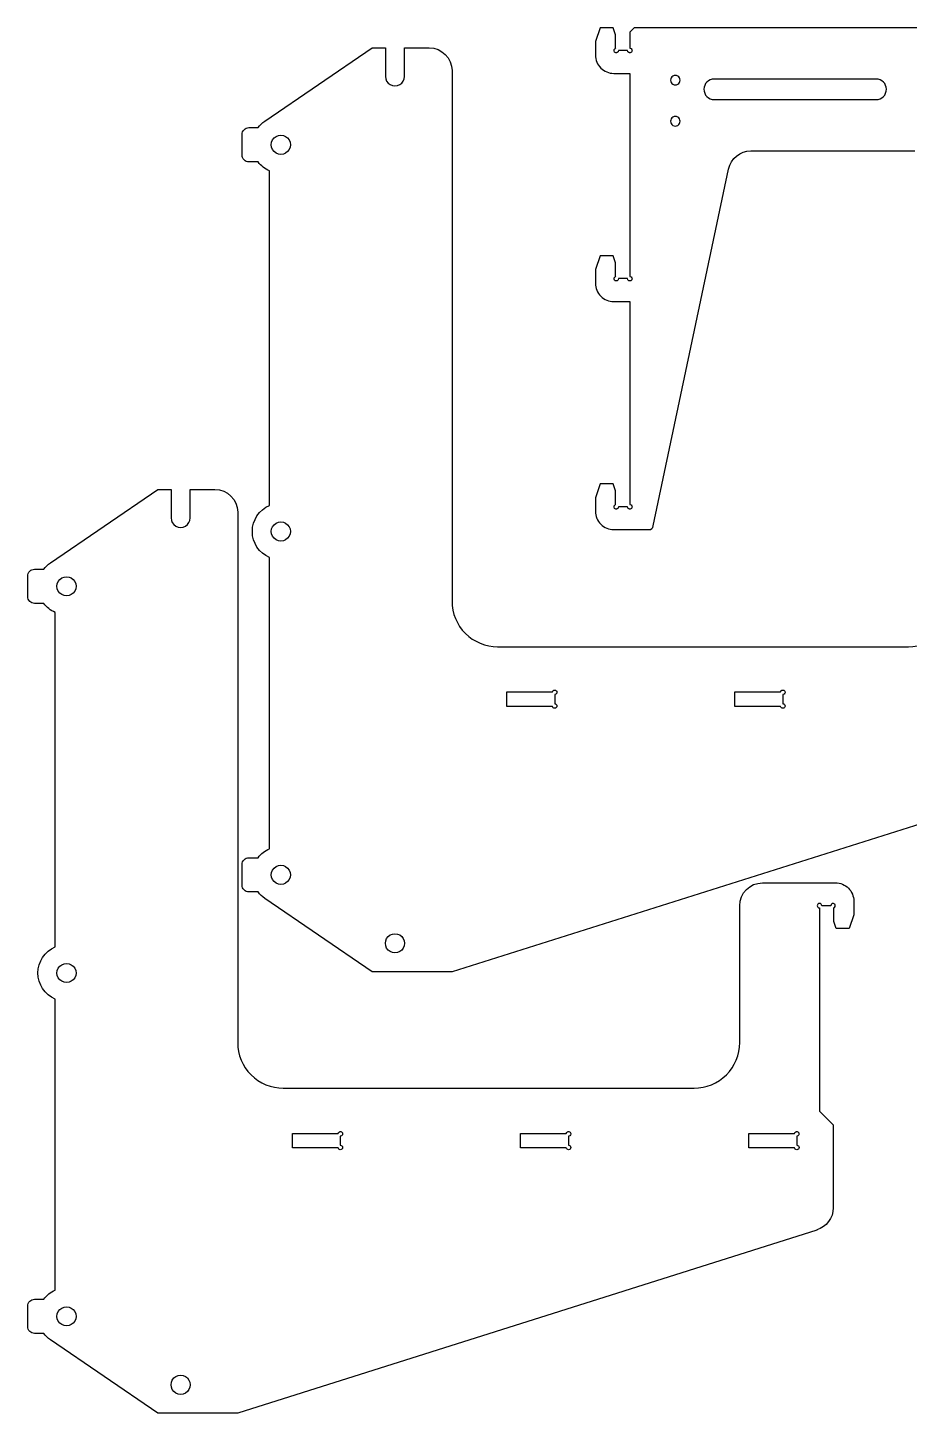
# Model space of a CAD drawing. Extents: x -5 to 30.9, y 3 to 27.8.
# Drawn here: x -4.96 to 10.25, y 3.03 to 26.95 of the extents above; entities that cross this region are included whole.
import ezdxf

# ---------------------------------------------------------------- set-up
doc = ezdxf.new("R2010")
doc.units = 0
doc.header["$MEASUREMENT"] = 0
doc.layers.add('CONTINUOUS', color=7, linetype='CONTINUOUS')

msp = doc.modelspace()

# ---------------------------------------------------------------- linework, layer by layer
at = {"layer": 'CONTINUOUS', "color": 1, "linetype": 'CONTINUOUS'}
for p, q in [((4.917, 26.946), (4.838, 26.709)), ((5.142, 26.946), (4.917, 26.946)), ((5.182, 26.825), (5.142, 26.946)), ((5.182, 26.589), (5.182, 26.825)), ((5.507, 26.946), (5.428, 26.867)), ((5.428, 26.867), (5.428, 26.591)), ((15.192, 26.946), (5.507, 26.946)), ((-0.869, 25.331), (0.984, 26.598)), ((0.984, 26.598), (1.212, 26.598)), ((1.543, 26.106), (1.543, 26.598)), ((5.196, 26.591), (5.196, 26.591)), ((2.362, 26.205), (2.362, 17.051)), ((5.153, 26.158), (5.428, 26.158)), ((5.428, 26.158), (5.428, 22.654)), ((6.885, 25.705), (9.68, 25.705)), ((-1.142, 25.221), (-0.985, 25.221)), ((7.519, 24.82), (10.35, 24.82)), ((5.835, 18.347), (7.134, 24.507)), ((4.917, 23.009), (4.838, 22.772)), ((5.142, 23.009), (4.917, 23.009)), ((5.182, 22.888), (5.142, 23.009)), ((5.196, 22.654), (5.196, 22.654)), ((5.153, 22.221), (5.428, 22.221)), ((5.428, 22.221), (5.428, 21.583)), ((5.428, 21.583), (5.428, 18.717)), ((-4.567, 17.712), (-2.714, 18.979)), ((-2.714, 18.979), (-2.486, 18.979)), ((-2.155, 18.487), (-2.155, 18.979)), ((4.917, 19.072), (4.838, 18.835)), ((5.142, 19.072), (4.917, 19.072)), ((5.182, 18.951), (5.142, 19.072)), ((5.182, 18.715), (5.182, 18.951)), ((-1.336, 18.586), (-1.336, 9.432)), ((5.153, 18.284), (5.428, 18.284)), ((-4.84, 17.601), (-4.683, 17.601)), ((3.307, 15.484), (4.095, 15.484)), ((3.307, 15.233), (3.307, 15.484)), ((4.134, 15.437), (4.134, 15.28)), ((7.244, 15.484), (8.032, 15.484)), ((7.244, 15.233), (7.244, 15.484)), ((8.071, 15.437), (8.071, 15.28)), ((4.095, 15.233), (3.307, 15.233)), ((8.032, 15.233), (7.244, 15.233)), ((12.355, 13.812), (2.362, 10.654)), ((-1.26, 12.15), (-1.26, 12.504)), ((-1.142, 12.622), (-0.985, 12.622)), ((7.325, 9.432), (7.325, 11.794)), ((8.703, 11.755), (8.703, 8.251)), ((8.896, 11.794), (8.742, 11.794)), ((8.949, 11.521), (8.949, 11.758)), ((9.294, 11.873), (9.294, 11.637)), ((8.989, 11.401), (8.949, 11.521)), ((9.294, 11.637), (9.215, 11.401)), ((9.215, 11.401), (8.989, 11.401)), ((2.362, 10.654), (0.984, 10.654)), ((8.703, 8.251), (8.939, 8.015)), ((8.939, 8.015), (8.939, 6.579)), ((-0.391, 7.864), (0.397, 7.864)), ((-0.391, 7.614), (-0.391, 7.864)), ((0.435, 7.818), (0.435, 7.661)), ((3.546, 7.864), (4.334, 7.864)), ((3.546, 7.614), (3.546, 7.864)), ((4.372, 7.818), (4.372, 7.661)), ((7.483, 7.864), (8.271, 7.864)), ((7.483, 7.614), (7.483, 7.864)), ((8.309, 7.818), (8.309, 7.661)), ((0.397, 7.614), (-0.391, 7.614)), ((4.334, 7.614), (3.546, 7.614)), ((8.271, 7.614), (7.483, 7.614)), ((8.657, 6.193), (-1.336, 3.035)), ((8.655, 6.2), (8.657, 6.193)), ((-4.958, 4.531), (-4.958, 4.885)), ((-4.84, 5.003), (-4.683, 5.003)), ((-1.336, 3.035), (-2.714, 3.035))]:
    msp.add_line(p, q, dxfattribs=at)
at = {"layer": 'CONTINUOUS'}
msp.add_line((5.182, 22.652), (5.182, 22.888), dxfattribs=at)
at = {"layer": 'CONTINUOUS', "color": 1, "linetype": 'CONTINUOUS'}
for points in [[(1.212, 26.598), (1.212, 26.598), (1.212, 26.106), (1.212, 26.106)], [(1.543, 26.598), (1.543, 26.598), (1.968, 26.598), (1.968, 26.598)], [(1.968, 26.598), (2.186, 26.598), (2.362, 26.422), (2.362, 26.205)], [(4.838, 26.709), (4.838, 26.709), (4.838, 26.473), (4.838, 26.473)], [(5.168, 26.524), (5.157, 26.535), (5.154, 26.552), (5.16, 26.567)], [(5.16, 26.567), (5.164, 26.577), (5.172, 26.585), (5.182, 26.589)], [(5.235, 26.552), (5.235, 26.536), (5.226, 26.522), (5.211, 26.516)], [(5.389, 26.552), (5.389, 26.552), (5.235, 26.552), (5.235, 26.552)], [(5.413, 26.516), (5.399, 26.522), (5.389, 26.536), (5.389, 26.552)], [(5.428, 26.591), (5.444, 26.591), (5.459, 26.582), (5.465, 26.567)], [(5.465, 26.567), (5.471, 26.552), (5.467, 26.535), (5.456, 26.524)], [(4.838, 26.473), (4.838, 26.39), (4.871, 26.31), (4.93, 26.25)], [(5.211, 26.516), (5.196, 26.509), (5.179, 26.513), (5.168, 26.524)], [(5.456, 26.524), (5.445, 26.513), (5.428, 26.509), (5.413, 26.516)], [(1.212, 26.106), (1.212, 26.047), (1.244, 25.993), (1.295, 25.963)], [(1.46, 25.963), (1.511, 25.993), (1.543, 26.047), (1.543, 26.106)], [(4.93, 26.25), (4.989, 26.191), (5.069, 26.158), (5.153, 26.158)], [(6.174, 26.112), (6.149, 26.097), (6.133, 26.07), (6.133, 26.04)], [(6.257, 26.112), (6.232, 26.127), (6.2, 26.127), (6.174, 26.112)], [(6.298, 26.04), (6.298, 26.07), (6.283, 26.097), (6.257, 26.112)], [(1.295, 25.963), (1.346, 25.934), (1.409, 25.934), (1.46, 25.963)], [(6.133, 26.04), (6.133, 26.011), (6.149, 25.983), (6.174, 25.969)], [(6.174, 25.969), (6.2, 25.954), (6.232, 25.954), (6.257, 25.969)], [(6.257, 25.969), (6.283, 25.983), (6.298, 26.011), (6.298, 26.04)], [(6.76, 26.008), (6.727, 25.975), (6.708, 25.93), (6.708, 25.883)], [(6.708, 25.883), (6.708, 25.836), (6.727, 25.791), (6.76, 25.757)], [(6.885, 26.06), (6.838, 26.06), (6.793, 26.041), (6.76, 26.008)], [(9.68, 26.06), (9.68, 26.06), (6.885, 26.06), (6.885, 26.06)], [(9.806, 26.008), (9.772, 26.041), (9.727, 26.06), (9.68, 26.06)], [(9.857, 25.883), (9.857, 25.93), (9.839, 25.975), (9.806, 26.008)], [(9.806, 25.757), (9.839, 25.791), (9.857, 25.836), (9.857, 25.883)], [(6.76, 25.757), (6.793, 25.724), (6.838, 25.705), (6.885, 25.705)], [(9.68, 25.705), (9.727, 25.705), (9.772, 25.724), (9.806, 25.757)], [(6.174, 25.403), (6.149, 25.388), (6.133, 25.361), (6.133, 25.331)], [(6.257, 25.403), (6.232, 25.418), (6.2, 25.418), (6.174, 25.403)], [(6.298, 25.331), (6.298, 25.361), (6.283, 25.388), (6.257, 25.403)], [(-1.26, 25.102), (-1.26, 25.134), (-1.248, 25.164), (-1.226, 25.186)], [(-1.226, 25.186), (-1.203, 25.208), (-1.173, 25.221), (-1.142, 25.221)], [(-0.985, 25.221), (-0.952, 25.264), (-0.913, 25.301), (-0.869, 25.331)], [(6.133, 25.331), (6.133, 25.302), (6.149, 25.275), (6.174, 25.26)], [(6.174, 25.26), (6.2, 25.245), (6.232, 25.245), (6.257, 25.26)], [(6.257, 25.26), (6.283, 25.275), (6.298, 25.302), (6.298, 25.331)], [(-1.26, 24.748), (-1.26, 24.748), (-1.26, 25.102), (-1.26, 25.102)], [(-0.734, 24.843), (-0.764, 24.894), (-0.764, 24.957), (-0.734, 25.008)], [(-0.734, 25.008), (-0.705, 25.059), (-0.65, 25.091), (-0.591, 25.091)], [(-0.591, 25.091), (-0.532, 25.091), (-0.477, 25.059), (-0.448, 25.008)], [(-0.448, 25.008), (-0.418, 24.957), (-0.418, 24.894), (-0.448, 24.843)], [(-1.226, 24.665), (-1.248, 24.687), (-1.26, 24.717), (-1.26, 24.748)], [(-1.142, 24.63), (-1.173, 24.63), (-1.203, 24.642), (-1.226, 24.665)], [(-0.985, 24.63), (-0.985, 24.63), (-1.142, 24.63), (-1.142, 24.63)], [(-0.788, 24.474), (-0.866, 24.508), (-0.934, 24.562), (-0.985, 24.63)], [(-0.591, 24.76), (-0.65, 24.76), (-0.705, 24.791), (-0.734, 24.843)], [(-0.448, 24.843), (-0.477, 24.791), (-0.532, 24.76), (-0.591, 24.76)], [(7.134, 24.507), (7.173, 24.689), (7.333, 24.82), (7.519, 24.82)], [(-0.788, 18.703), (-0.788, 18.703), (-0.788, 24.474), (-0.788, 24.474)], [(4.838, 22.772), (4.838, 22.772), (4.838, 22.536), (4.838, 22.536)], [(4.838, 22.536), (4.838, 22.453), (4.871, 22.373), (4.93, 22.313)], [(5.168, 22.587), (5.157, 22.598), (5.154, 22.615), (5.16, 22.63)], [(5.16, 22.63), (5.164, 22.64), (5.172, 22.648), (5.182, 22.652)], [(5.211, 22.579), (5.196, 22.572), (5.179, 22.576), (5.168, 22.587)], [(5.235, 22.615), (5.235, 22.599), (5.226, 22.585), (5.211, 22.579)], [(5.389, 22.615), (5.389, 22.615), (5.235, 22.615), (5.235, 22.615)], [(5.413, 22.579), (5.399, 22.585), (5.389, 22.599), (5.389, 22.615)], [(5.456, 22.587), (5.445, 22.576), (5.428, 22.572), (5.413, 22.579)], [(5.428, 22.654), (5.444, 22.654), (5.459, 22.645), (5.465, 22.63)], [(5.465, 22.63), (5.471, 22.615), (5.467, 22.598), (5.456, 22.587)], [(4.93, 22.313), (4.989, 22.254), (5.069, 22.221), (5.153, 22.221)], [(-2.486, 18.979), (-2.486, 18.979), (-2.486, 18.487), (-2.486, 18.487)], [(-2.155, 18.979), (-2.155, 18.979), (-1.73, 18.979), (-1.73, 18.979)], [(-1.73, 18.979), (-1.513, 18.979), (-1.336, 18.803), (-1.336, 18.586)], [(-1.083, 18.252), (-1.083, 18.448), (-0.967, 18.625), (-0.788, 18.703)], [(4.838, 18.835), (4.838, 18.835), (4.838, 18.599), (4.838, 18.599)], [(5.168, 18.65), (5.157, 18.661), (5.154, 18.678), (5.16, 18.693)], [(5.16, 18.693), (5.164, 18.703), (5.172, 18.711), (5.182, 18.715)], [(5.235, 18.678), (5.235, 18.662), (5.226, 18.648), (5.211, 18.642)], [(5.389, 18.678), (5.389, 18.678), (5.235, 18.678), (5.235, 18.678)], [(5.413, 18.642), (5.399, 18.648), (5.389, 18.662), (5.389, 18.678)], [(5.428, 18.717), (5.444, 18.717), (5.459, 18.708), (5.465, 18.693)], [(5.465, 18.693), (5.471, 18.678), (5.467, 18.661), (5.456, 18.65)], [(-2.486, 18.487), (-2.486, 18.428), (-2.454, 18.374), (-2.403, 18.344)], [(-2.238, 18.344), (-2.187, 18.374), (-2.155, 18.428), (-2.155, 18.487)], [(-0.734, 18.335), (-0.705, 18.386), (-0.65, 18.417), (-0.591, 18.417)], [(-0.591, 18.417), (-0.532, 18.417), (-0.477, 18.386), (-0.448, 18.335)], [(4.838, 18.599), (4.838, 18.516), (4.871, 18.436), (4.93, 18.376)], [(5.211, 18.642), (5.196, 18.635), (5.179, 18.639), (5.168, 18.65)], [(5.456, 18.65), (5.445, 18.639), (5.428, 18.635), (5.413, 18.642)], [(-2.403, 18.344), (-2.352, 18.315), (-2.289, 18.315), (-2.238, 18.344)], [(-0.788, 17.801), (-0.967, 17.879), (-1.083, 18.056), (-1.083, 18.252)], [(-0.734, 18.169), (-0.764, 18.221), (-0.764, 18.284), (-0.734, 18.335)], [(-0.448, 18.335), (-0.418, 18.284), (-0.418, 18.221), (-0.448, 18.169)], [(4.93, 18.376), (4.989, 18.317), (5.069, 18.284), (5.153, 18.284)], [(5.428, 18.284), (5.428, 18.284), (5.758, 18.284), (5.758, 18.284)], [(5.758, 18.284), (5.795, 18.284), (5.828, 18.31), (5.835, 18.347)], [(-0.591, 18.087), (-0.65, 18.087), (-0.705, 18.118), (-0.734, 18.169)], [(-0.448, 18.169), (-0.477, 18.118), (-0.532, 18.087), (-0.591, 18.087)], [(-4.683, 17.601), (-4.65, 17.645), (-4.611, 17.682), (-4.567, 17.712)], [(-0.788, 12.778), (-0.788, 12.778), (-0.788, 17.801), (-0.788, 17.801)], [(-4.958, 17.483), (-4.958, 17.515), (-4.946, 17.545), (-4.924, 17.567)], [(-4.958, 17.129), (-4.958, 17.129), (-4.958, 17.483), (-4.958, 17.483)], [(-4.924, 17.567), (-4.902, 17.589), (-4.872, 17.601), (-4.84, 17.601)], [(-4.432, 17.389), (-4.403, 17.44), (-4.348, 17.472), (-4.289, 17.472)], [(-4.289, 17.472), (-4.23, 17.472), (-4.175, 17.44), (-4.146, 17.389)], [(-4.432, 17.224), (-4.462, 17.275), (-4.462, 17.338), (-4.432, 17.389)], [(-4.289, 17.141), (-4.348, 17.141), (-4.403, 17.172), (-4.432, 17.224)], [(-4.146, 17.224), (-4.175, 17.172), (-4.23, 17.141), (-4.289, 17.141)], [(-4.146, 17.389), (-4.116, 17.338), (-4.116, 17.275), (-4.146, 17.224)], [(-4.924, 17.046), (-4.946, 17.068), (-4.958, 17.098), (-4.958, 17.129)], [(-4.84, 17.011), (-4.872, 17.011), (-4.902, 17.023), (-4.924, 17.046)], [(-4.683, 17.011), (-4.683, 17.011), (-4.84, 17.011), (-4.84, 17.011)], [(-4.486, 16.855), (-4.564, 16.889), (-4.632, 16.943), (-4.683, 17.011)], [(2.362, 17.051), (2.362, 16.842), (2.445, 16.642), (2.592, 16.494)], [(-4.486, 11.084), (-4.486, 11.084), (-4.486, 16.855), (-4.486, 16.855)], [(2.592, 16.494), (2.74, 16.347), (2.94, 16.264), (3.149, 16.264)], [(3.149, 16.264), (3.149, 16.264), (10.236, 16.264), (10.236, 16.264)], [(10.236, 16.264), (10.445, 16.264), (10.645, 16.347), (10.793, 16.494)], [(4.095, 15.484), (4.097, 15.497), (4.106, 15.508), (4.118, 15.513)], [(4.118, 15.513), (4.133, 15.519), (4.15, 15.516), (4.161, 15.504)], [(4.17, 15.461), (4.164, 15.447), (4.149, 15.437), (4.134, 15.437)], [(4.161, 15.504), (4.173, 15.493), (4.176, 15.476), (4.17, 15.461)], [(8.032, 15.484), (8.034, 15.497), (8.043, 15.508), (8.055, 15.513)], [(8.055, 15.513), (8.07, 15.519), (8.087, 15.516), (8.098, 15.504)], [(8.107, 15.461), (8.101, 15.447), (8.086, 15.437), (8.071, 15.437)], [(8.098, 15.504), (8.11, 15.493), (8.113, 15.476), (8.107, 15.461)], [(4.134, 15.201), (4.114, 15.201), (4.098, 15.215), (4.095, 15.233)], [(4.134, 15.28), (4.155, 15.28), (4.173, 15.262), (4.173, 15.24)], [(4.173, 15.24), (4.173, 15.218), (4.155, 15.201), (4.134, 15.201)], [(8.071, 15.201), (8.051, 15.201), (8.035, 15.215), (8.032, 15.233)], [(8.071, 15.28), (8.092, 15.28), (8.11, 15.262), (8.11, 15.24)], [(8.11, 15.24), (8.11, 15.218), (8.092, 15.201), (8.071, 15.201)], [(-0.985, 12.622), (-0.934, 12.69), (-0.866, 12.744), (-0.788, 12.778)], [(-1.26, 12.504), (-1.26, 12.535), (-1.248, 12.565), (-1.226, 12.588)], [(-1.226, 12.588), (-1.203, 12.61), (-1.173, 12.622), (-1.142, 12.622)], [(-0.734, 12.41), (-0.705, 12.461), (-0.65, 12.492), (-0.591, 12.492)], [(-0.591, 12.492), (-0.532, 12.492), (-0.477, 12.461), (-0.448, 12.41)], [(-0.734, 12.244), (-0.764, 12.295), (-0.764, 12.358), (-0.734, 12.41)], [(-0.591, 12.161), (-0.65, 12.161), (-0.705, 12.193), (-0.734, 12.244)], [(-0.448, 12.244), (-0.477, 12.193), (-0.532, 12.161), (-0.591, 12.161)], [(-0.448, 12.41), (-0.418, 12.358), (-0.418, 12.295), (-0.448, 12.244)], [(-1.226, 12.066), (-1.248, 12.088), (-1.26, 12.118), (-1.26, 12.15)], [(-1.142, 12.032), (-1.173, 12.032), (-1.203, 12.044), (-1.226, 12.066)], [(-0.985, 12.032), (-0.985, 12.032), (-1.142, 12.032), (-1.142, 12.032)], [(-0.869, 11.921), (-0.913, 11.951), (-0.952, 11.988), (-0.985, 12.032)], [(7.325, 11.794), (7.325, 12.012), (7.501, 12.188), (7.719, 12.188)], [(7.719, 12.188), (7.719, 12.188), (8.979, 12.188), (8.979, 12.188)], [(8.979, 12.188), (9.062, 12.188), (9.142, 12.155), (9.201, 12.096)], [(9.201, 12.096), (9.26, 12.037), (9.294, 11.957), (9.294, 11.873)], [(0.984, 10.654), (0.984, 10.654), (-0.869, 11.921), (-0.869, 11.921)], [(8.703, 11.834), (8.681, 11.834), (8.664, 11.816), (8.664, 11.794)], [(8.664, 11.794), (8.664, 11.773), (8.681, 11.755), (8.703, 11.755)], [(8.742, 11.794), (8.742, 11.816), (8.725, 11.834), (8.703, 11.834)], [(8.92, 11.831), (8.906, 11.825), (8.896, 11.81), (8.896, 11.794)], [(8.963, 11.822), (8.952, 11.833), (8.935, 11.837), (8.92, 11.831)], [(8.949, 11.758), (8.959, 11.761), (8.967, 11.769), (8.972, 11.779)], [(8.972, 11.779), (8.978, 11.794), (8.974, 11.811), (8.963, 11.822)], [(1.234, 11.228), (1.264, 11.28), (1.319, 11.311), (1.378, 11.311)], [(1.378, 11.311), (1.437, 11.311), (1.491, 11.28), (1.521, 11.228)], [(-4.781, 10.633), (-4.781, 10.829), (-4.665, 11.006), (-4.486, 11.084)], [(1.234, 11.063), (1.205, 11.114), (1.205, 11.177), (1.234, 11.228)], [(1.378, 10.98), (1.319, 10.98), (1.264, 11.012), (1.234, 11.063)], [(1.521, 11.063), (1.491, 11.012), (1.437, 10.98), (1.378, 10.98)], [(1.521, 11.228), (1.55, 11.177), (1.55, 11.114), (1.521, 11.063)], [(-4.432, 10.716), (-4.403, 10.767), (-4.348, 10.798), (-4.289, 10.798)], [(-4.289, 10.798), (-4.23, 10.798), (-4.175, 10.767), (-4.146, 10.716)], [(-4.486, 10.182), (-4.665, 10.26), (-4.781, 10.437), (-4.781, 10.633)], [(-4.432, 10.55), (-4.462, 10.601), (-4.462, 10.664), (-4.432, 10.716)], [(-4.289, 10.468), (-4.348, 10.468), (-4.403, 10.499), (-4.432, 10.55)], [(-4.146, 10.55), (-4.175, 10.499), (-4.23, 10.468), (-4.289, 10.468)], [(-4.146, 10.716), (-4.116, 10.664), (-4.116, 10.601), (-4.146, 10.55)], [(-4.486, 5.159), (-4.486, 5.159), (-4.486, 10.182), (-4.486, 10.182)], [(-1.336, 9.432), (-1.336, 9.223), (-1.253, 9.023), (-1.106, 8.875)], [(7.095, 8.875), (7.242, 9.023), (7.325, 9.223), (7.325, 9.432)], [(-1.106, 8.875), (-0.958, 8.728), (-0.758, 8.645), (-0.549, 8.645)], [(6.538, 8.645), (6.747, 8.645), (6.947, 8.728), (7.095, 8.875)], [(-0.549, 8.645), (-0.549, 8.645), (6.538, 8.645), (6.538, 8.645)], [(0.397, 7.864), (0.399, 7.877), (0.408, 7.889), (0.42, 7.894)], [(0.42, 7.894), (0.435, 7.9), (0.452, 7.896), (0.463, 7.885)], [(4.334, 7.864), (4.336, 7.877), (4.345, 7.889), (4.357, 7.894)], [(4.357, 7.894), (4.372, 7.9), (4.389, 7.896), (4.4, 7.885)], [(8.271, 7.864), (8.273, 7.877), (8.282, 7.889), (8.294, 7.894)], [(8.294, 7.894), (8.309, 7.9), (8.326, 7.896), (8.337, 7.885)], [(0.472, 7.842), (0.466, 7.828), (0.451, 7.818), (0.435, 7.818)], [(0.435, 7.661), (0.457, 7.661), (0.475, 7.643), (0.475, 7.621)], [(0.463, 7.885), (0.474, 7.874), (0.478, 7.857), (0.472, 7.842)], [(4.409, 7.842), (4.403, 7.828), (4.388, 7.818), (4.372, 7.818)], [(4.372, 7.661), (4.394, 7.661), (4.412, 7.643), (4.412, 7.621)], [(4.4, 7.885), (4.411, 7.874), (4.415, 7.857), (4.409, 7.842)], [(8.346, 7.842), (8.34, 7.828), (8.325, 7.818), (8.309, 7.818)], [(8.309, 7.661), (8.331, 7.661), (8.349, 7.643), (8.349, 7.621)], [(8.337, 7.885), (8.348, 7.874), (8.352, 7.857), (8.346, 7.842)], [(0.435, 7.582), (0.416, 7.582), (0.4, 7.596), (0.397, 7.614)], [(0.475, 7.621), (0.475, 7.599), (0.457, 7.582), (0.435, 7.582)], [(4.372, 7.582), (4.353, 7.582), (4.337, 7.596), (4.334, 7.614)], [(4.412, 7.621), (4.412, 7.599), (4.394, 7.582), (4.372, 7.582)], [(8.309, 7.582), (8.29, 7.582), (8.274, 7.596), (8.271, 7.614)], [(8.349, 7.621), (8.349, 7.599), (8.331, 7.582), (8.309, 7.582)], [(8.939, 6.579), (8.939, 6.403), (8.823, 6.249), (8.655, 6.2)], [(-4.683, 5.003), (-4.632, 5.071), (-4.564, 5.125), (-4.486, 5.159)], [(-4.958, 4.885), (-4.958, 4.916), (-4.946, 4.946), (-4.924, 4.968)], [(-4.924, 4.968), (-4.902, 4.991), (-4.872, 5.003), (-4.84, 5.003)], [(-4.432, 4.625), (-4.462, 4.676), (-4.462, 4.739), (-4.432, 4.79)], [(-4.432, 4.79), (-4.403, 4.842), (-4.348, 4.873), (-4.289, 4.873)], [(-4.289, 4.873), (-4.23, 4.873), (-4.175, 4.842), (-4.146, 4.79)], [(-4.146, 4.79), (-4.116, 4.739), (-4.116, 4.676), (-4.146, 4.625)], [(-4.289, 4.542), (-4.348, 4.542), (-4.403, 4.574), (-4.432, 4.625)], [(-4.146, 4.625), (-4.175, 4.574), (-4.23, 4.542), (-4.289, 4.542)], [(-4.924, 4.447), (-4.946, 4.469), (-4.958, 4.499), (-4.958, 4.531)], [(-4.84, 4.413), (-4.872, 4.413), (-4.902, 4.425), (-4.924, 4.447)], [(-4.683, 4.413), (-4.683, 4.413), (-4.84, 4.413), (-4.84, 4.413)], [(-4.567, 4.302), (-4.611, 4.332), (-4.65, 4.369), (-4.683, 4.413)], [(-2.714, 3.035), (-2.714, 3.035), (-4.567, 4.302), (-4.567, 4.302)], [(-2.464, 3.444), (-2.493, 3.495), (-2.493, 3.558), (-2.464, 3.609)], [(-2.464, 3.609), (-2.434, 3.661), (-2.38, 3.692), (-2.321, 3.692)], [(-2.321, 3.692), (-2.261, 3.692), (-2.207, 3.661), (-2.177, 3.609)], [(-2.177, 3.609), (-2.148, 3.558), (-2.148, 3.495), (-2.177, 3.444)], [(-2.321, 3.361), (-2.38, 3.361), (-2.434, 3.393), (-2.464, 3.444)], [(-2.177, 3.444), (-2.207, 3.393), (-2.261, 3.361), (-2.321, 3.361)]]:
    msp.add_open_spline(points, degree=3, dxfattribs=at)

doc.saveas('drawing.dxf')
